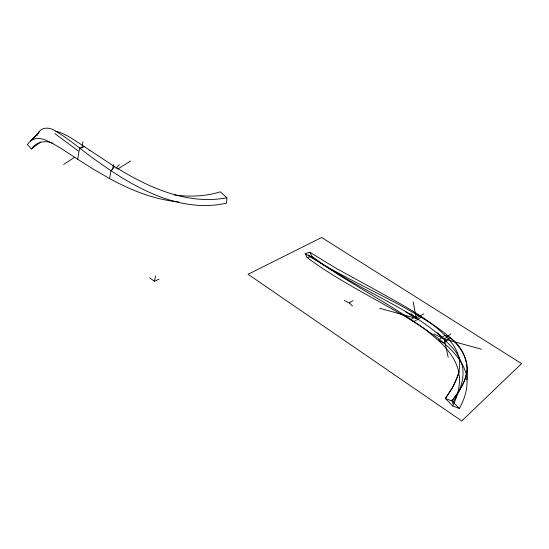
<?xml version="1.0" encoding="UTF-8"?>
<svg xmlns="http://www.w3.org/2000/svg" width="549" height="549" viewBox="0 0 549 549"><rect width="100%" height="100%" fill="white"/><g stroke="black" fill="none" stroke-linecap="round" stroke-linejoin="round"><path stroke-width="0.82" d="M176.565 195.211C191.189 197.009 206.232 196.165 220.355 191.821L226.902 197.757L226.545 203.144C180.566 213.444 135.98 188.636 99.712 162.923C84.587 152.67 70.993 140.215 55.236 130.888C49.835 127.052 40.935 126.579 38.011 133.702M305.175 253.569C347.345 280.91 394.834 298.992 436.551 327.06C449.837 336.722 465.861 348.739 467.062 366.595A80.497 44.304 23.8 0 1 467.021 370.321C465.827 381.912 458.882 391.965 451.875 400.887L445.363 398.492C451.264 390.291 456.734 381.335 459.012 371.371A110.678 61.721 22.3 0 1 458.086 374.946L452.891 386.791L445.363 398.492L452.781 406.006L459.355 408.422C466.176 396.303 470.184 381.027 463.994 367.878A64.034 35.568 24.8 0 0 463.047 365.84L460.467 361.297A63.492 35.253 24.9 0 0 458.504 358.422C449.137 345.836 436.146 336.633 423.3 327.925C385.439 303.089 343.585 284.691 307.186 257.605L305.175 253.569L309.856 252.286L335.851 268.152L380.581 292.699C404.167 306.081 429.153 318.592 448.087 338.472A58.983 32.144 24.2 0 1 457.543 353.131M467.021 370.321C465.827 381.912 458.882 391.965 451.875 400.887L459.355 408.422M176.634 201.661C152.917 199.122 130.456 189.885 109.635 178.617L110.925 170.684L114.556 166.615C147.75 187.127 186.941 205.374 226.902 197.757M112.614 169.421L113.41 164.604M109.635 178.617L92.891 168.914L77.711 159.272L79.571 148.017L84.416 146.686L114.556 166.615M81.87 148.134L82.947 141.669M149.651 277.801L154.365 281.28L155.642 275.893M37.167 135.335L37.586 134.498M452.781 406.006C456.94 397.181 459.904 387.457 459.458 377.609M452.328 403.433C460.57 390.792 467.034 374.288 460.144 359.602A60.548 33.297 24.5 0 0 454.888 350.591C424.905 315.833 379.963 299.603 341.807 275.852A226.318 95.004 21.3 0 1 310.851 256.582L308.524 254.928M77.711 159.272C67.246 152.622 57.123 145.156 45.697 140.201C40.228 137.71 32.755 137.408 28.829 142.747A108.448 33.654 72.9 0 0 27.457 144.62L31.465 148.971C35.74 142.17 44.606 140.194 51.887 142.822M39.404 131.616L31.959 140.002L38.766 132.487L30.332 141.21M115.942 168.289L119.25 164.57M467.027 379.922C468.777 363.61 464.07 347.908 450.18 337.717L443.613 342.919L438.308 340.339L425.18 329.4L409.094 318.104L389.214 305.512L342.398 277.231L326.031 266.574L311.88 256.294L309.856 252.286M450.798 333.895L444.271 339.021L448.197 357.351M31.465 148.971L40.008 142.472A107.487 30.833 80.4 0 1 40.303 141.814M63.636 164.453L74.788 157.117M117.795 169.051L130.635 160.974M344.292 300.461L349.315 302.918L353.082 300.584M423.718 313.863L416.149 318.303L379.647 308.277M154.365 281.28L158.997 279.18M89.027 150.755L90.626 150.302M307.186 257.605L311.88 256.294M178.638 201.854L177.437 201.744M176.167 195.163L174.191 194.909M55.744 131.211C66.408 133.832 75.33 140.846 84.416 146.686M481.494 349.233L444.271 339.021L433.758 333.909M52.608 143.028L52.972 143.138M450.18 337.717L444.93 335.171L438.308 340.339C445.568 347.071 452.232 354.764 456.171 363.939A76.592 42.987 24.1 0 1 457.763 368.317L458.463 370.87A84.731 47.784 23.8 0 1 458.792 372.387L459.444 377.396M405.656 311.75L415.634 317.981M54.934 133.647L78.308 150.954M437.182 332.598L443.928 338.706M410.981 313.568L416.149 318.303L413.246 301.847M349.315 302.918L352.506 305.992M457.509 353.131L458.518 356.198M458.648 356.226A85.946 47.502 23.3 0 1 458.889 371.316M521.55 363.63L461.757 420.98L248.073 274.287L321.639 237.504L521.55 363.63M421.255 317.253L413.61 321.762L411.009 319.367L418.661 314.893L421.255 317.253"/></g></svg>
